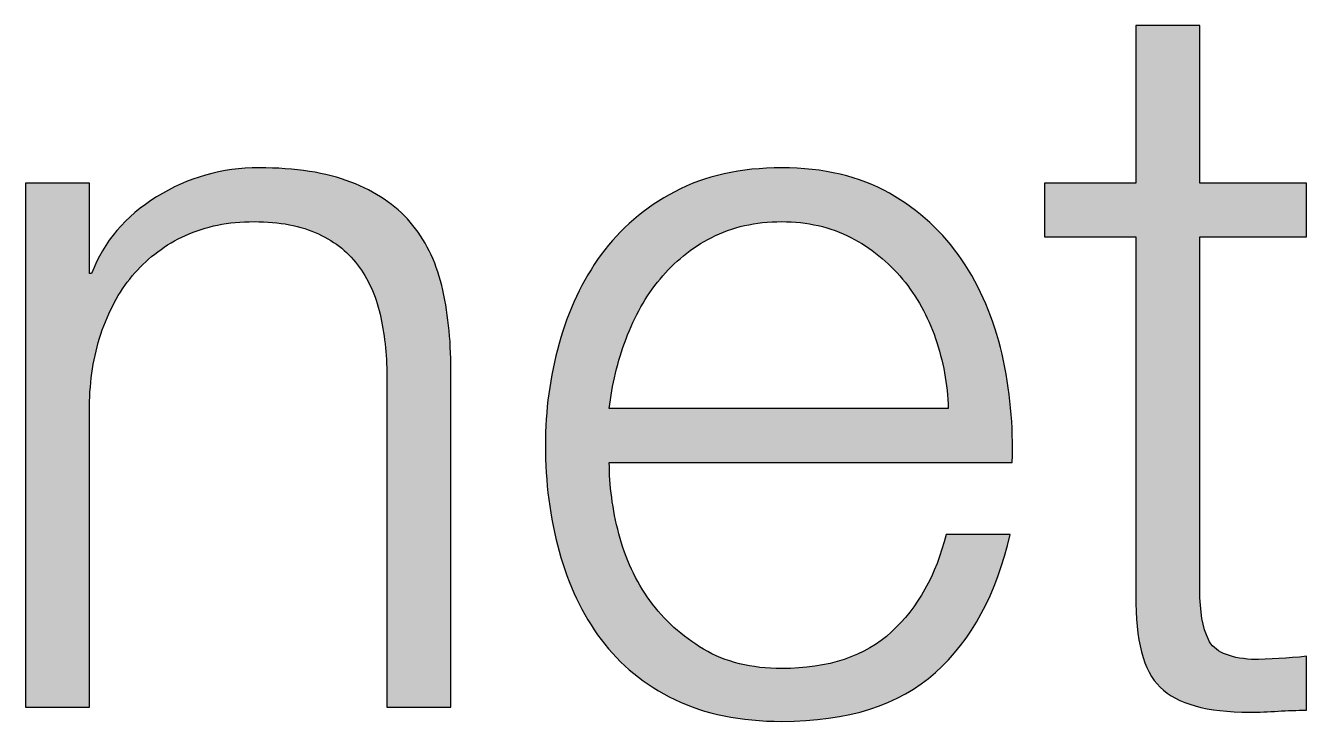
# Paper-space layout 'A3mask' of a CAD drawing. Extents: x 0 to 394, y 0 to 277.
# Drawn here: x 340.533 to 342.931, y 24.109 to 25.411 of the extents above; entities that cross this region are included whole.
import ezdxf
from ezdxf.enums import TextEntityAlignment as Align

# ---------------------------------------------------------------- set-up
doc = ezdxf.new("R2010")
doc.units = 0
doc.layers.get('0').update_dxf_attribs({"linetype": 'CONTINUOUS'})
doc.layers.get('Defpoints').update_dxf_attribs({"linetype": 'CONTINUOUS'})
doc.layers.add('JPP_Mask', color=7, linetype='CONTINUOUS')
doc.styles.add('JPP', font='arial.ttf')

# ---------------------------------------------------------------- blocks, each defined once
blk = doc.blocks.new('A3mask')
at = {"true_color": 0x004a91}
h = blk.add_hatch(color=154, dxfattribs=at)
edge = h.paths.add_edge_path()
edge.add_spline(control_points=[(342.7318, 25.1161), (342.7318, 25.1161), (342.7318, 25.1345), (342.7318, 25.1621)], knot_values=[17.749945, 17.749945, 17.749945, 17.749945, 17.99994, 17.99994, 17.99994, 17.99994], degree=3, periodic=0)
edge.add_spline(control_points=[(342.7318, 25.1621), (342.7318, 25.1897), (342.7318, 25.2266), (342.7318, 25.2634)], knot_values=[17.49995, 17.49995, 17.49995, 17.49995, 17.749945, 17.749945, 17.749945, 17.749945], degree=3, periodic=0)
edge.add_spline(control_points=[(342.7318, 25.2634), (342.7318, 25.2818), (342.7318, 25.3002), (342.7318, 25.3175)], knot_values=[17.374952, 17.374952, 17.374952, 17.374952, 17.49995, 17.49995, 17.49995, 17.49995], degree=3, periodic=0)
edge.add_spline(control_points=[(342.7318, 25.3175), (342.7318, 25.3347), (342.7318, 25.3508), (342.7318, 25.3646)], knot_values=[17.249955, 17.249955, 17.249955, 17.249955, 17.374952, 17.374952, 17.374952, 17.374952], degree=3, periodic=0)
edge.add_spline(control_points=[(342.7318, 25.3646), (342.7318, 25.3715), (342.7318, 25.3779), (342.7318, 25.3835)], knot_values=[17.187456, 17.187456, 17.187456, 17.187456, 17.249955, 17.249955, 17.249955, 17.249955], degree=3, periodic=0)
edge.add_spline(control_points=[(342.7318, 25.3835), (342.7318, 25.3891), (342.7318, 25.394), (342.7318, 25.398)], knot_values=[17.124958, 17.124958, 17.124958, 17.124958, 17.187456, 17.187456, 17.187456, 17.187456], degree=3, periodic=0)
edge.add_spline(control_points=[(342.7318, 25.398), (342.7318, 25.4), (342.7318, 25.4018), (342.7318, 25.4034)], knot_values=[17.093708, 17.093708, 17.093708, 17.093708, 17.124958, 17.124958, 17.124958, 17.124958], degree=3, periodic=0)
edge.add_spline(control_points=[(342.7318, 25.4106), (342.7318, 25.4106), (342.7318, 25.4106), (342.7318, 25.4106), (342.7318, 25.4106), (342.7318, 25.4106), (342.7318, 25.4106)], knot_values=[16.999959, 16.999959, 16.999959, 16.999959, 17, 17, 17, 17.000692, 17.000692, 17.000692, 17.000692], degree=3, periodic=0)
edge.add_spline(control_points=[(342.7318, 25.4106), (342.7318, 25.4106), (342.7243, 25.4106), (342.7131, 25.4106)], knot_values=[16.749965, 16.749965, 16.749965, 16.749965, 16.999959, 16.999959, 16.999959, 16.999959], degree=3, periodic=0)
edge.add_spline(control_points=[(342.7131, 25.4106), (342.7019, 25.4106), (342.6869, 25.4106), (342.672, 25.4106)], knot_values=[16.49997, 16.49997, 16.49997, 16.49997, 16.749965, 16.749965, 16.749965, 16.749965], degree=3, periodic=0)
edge.add_spline(control_points=[(342.672, 25.4106), (342.6645, 25.4106), (342.657, 25.4106), (342.65, 25.4106)], knot_values=[16.374972, 16.374972, 16.374972, 16.374972, 16.49997, 16.49997, 16.49997, 16.49997], degree=3, periodic=0)
edge.add_spline(control_points=[(342.65, 25.4106), (342.643, 25.4106), (342.6364, 25.4106), (342.6308, 25.4106)], knot_values=[16.249975, 16.249975, 16.249975, 16.249975, 16.374972, 16.374972, 16.374972, 16.374972], degree=3, periodic=0)
edge.add_spline(control_points=[(342.6308, 25.4106), (342.628, 25.4106), (342.6254, 25.4106), (342.6232, 25.4106)], knot_values=[16.187476, 16.187476, 16.187476, 16.187476, 16.249975, 16.249975, 16.249975, 16.249975], degree=3, periodic=0)
edge.add_spline(control_points=[(342.6121, 25.4106), (342.6121, 25.4106), (342.6121, 25.4106), (342.6121, 25.4106), (342.6121, 25.4106), (342.6121, 25.4106), (342.6121, 25.4106)], knot_values=[15.99998, 15.99998, 15.99998, 15.99998, 16, 16, 16, 16.001445, 16.001445, 16.001445, 16.001445], degree=3, periodic=0)
edge.add_spline(control_points=[(342.6121, 25.4106), (342.6121, 25.4106), (342.6121, 25.337), (342.6121, 25.2634)], knot_values=[15.49999, 15.49999, 15.49999, 15.49999, 15.99998, 15.99998, 15.99998, 15.99998], degree=3, periodic=0)
edge.add_spline(control_points=[(342.6121, 25.2634), (342.6121, 25.1897), (342.6121, 25.1161), (342.6121, 25.1161), (342.6121, 25.1161), (342.6121, 25.1161), (342.6121, 25.1161)], knot_values=[14.999023, 14.999023, 14.999023, 14.999023, 15.499013, 15.499013, 15.499013, 15.49999, 15.49999, 15.49999, 15.49999], degree=3, periodic=0)
edge.add_spline(control_points=[(342.6048, 25.1161), (342.6024, 25.1161), (342.5996, 25.1161), (342.5963, 25.1161)], knot_values=[14.812504, 14.812504, 14.812504, 14.812504, 14.875002, 14.875002, 14.875002, 14.875002], degree=3, periodic=0)
edge.add_spline(control_points=[(342.5963, 25.1161), (342.5931, 25.1161), (342.5894, 25.1161), (342.5854, 25.1161)], knot_values=[14.750005, 14.750005, 14.750005, 14.750005, 14.812504, 14.812504, 14.812504, 14.812504], degree=3, periodic=0)
edge.add_spline(control_points=[(342.5854, 25.1161), (342.5774, 25.1161), (342.568, 25.1161), (342.558, 25.1161)], knot_values=[14.625008, 14.625008, 14.625008, 14.625008, 14.750005, 14.750005, 14.750005, 14.750005], degree=3, periodic=0)
edge.add_spline(control_points=[(342.558, 25.1161), (342.5479, 25.1161), (342.5372, 25.1161), (342.5265, 25.1161)], knot_values=[14.50001, 14.50001, 14.50001, 14.50001, 14.625008, 14.625008, 14.625008, 14.625008], degree=3, periodic=0)
edge.add_spline(control_points=[(342.5265, 25.1161), (342.5051, 25.1161), (342.4837, 25.1161), (342.4677, 25.1161)], knot_values=[14.250015, 14.250015, 14.250015, 14.250015, 14.50001, 14.50001, 14.50001, 14.50001], degree=3, periodic=0)
edge.add_spline(control_points=[(342.4677, 25.1161), (342.4516, 25.1161), (342.4409, 25.1161), (342.4409, 25.1161), (342.4409, 25.1161), (342.4409, 25.1161), (342.4409, 25.1161)], knot_values=[13.999043, 13.999043, 13.999043, 13.999043, 14.249058, 14.249058, 14.249058, 14.250015, 14.250015, 14.250015, 14.250015], degree=3, periodic=0)
edge.add_spline(control_points=[(342.4409, 25.1117), (342.4409, 25.1104), (342.4409, 25.1087), (342.4409, 25.1068)], knot_values=[13.812524, 13.812524, 13.812524, 13.812524, 13.875022, 13.875022, 13.875022, 13.875022], degree=3, periodic=0)
edge.add_spline(control_points=[(342.4409, 25.1003), (342.4409, 25.0956), (342.4409, 25.0901), (342.4409, 25.0842)], knot_values=[13.625027, 13.625027, 13.625027, 13.625027, 13.750025, 13.750025, 13.750025, 13.750025], degree=3, periodic=0)
edge.add_spline(control_points=[(342.4409, 25.0842), (342.4409, 25.0783), (342.4409, 25.072), (342.4409, 25.0657)], knot_values=[13.50003, 13.50003, 13.50003, 13.50003, 13.625027, 13.625027, 13.625027, 13.625027], degree=3, periodic=0)
edge.add_spline(control_points=[(342.4409, 25.0657), (342.4409, 25.0532), (342.4409, 25.0406), (342.4409, 25.0311)], knot_values=[13.250035, 13.250035, 13.250035, 13.250035, 13.50003, 13.50003, 13.50003, 13.50003], degree=3, periodic=0)
edge.add_spline(control_points=[(342.4409, 25.0311), (342.4409, 25.0217), (342.4409, 25.0154), (342.4409, 25.0154), (342.4409, 25.0154), (342.4409, 25.0154), (342.4409, 25.0154)], knot_values=[12.999063, 12.999063, 12.999063, 12.999063, 13.249098, 13.249098, 13.249098, 13.250035, 13.250035, 13.250035, 13.250035], degree=3, periodic=0)
edge.add_spline(control_points=[(342.4483, 25.0154), (342.4506, 25.0154), (342.4535, 25.0154), (342.4567, 25.0154)], knot_values=[12.812544, 12.812544, 12.812544, 12.812544, 12.875042, 12.875042, 12.875042, 12.875042], degree=3, periodic=0)
edge.add_spline(control_points=[(342.4567, 25.0154), (342.46, 25.0154), (342.4637, 25.0154), (342.4677, 25.0154)], knot_values=[12.750045, 12.750045, 12.750045, 12.750045, 12.812544, 12.812544, 12.812544, 12.812544], degree=3, periodic=0)
edge.add_spline(control_points=[(342.4677, 25.0154), (342.4757, 25.0154), (342.4851, 25.0154), (342.4951, 25.0154)], knot_values=[12.625048, 12.625048, 12.625048, 12.625048, 12.750045, 12.750045, 12.750045, 12.750045], degree=3, periodic=0)
edge.add_spline(control_points=[(342.4951, 25.0154), (342.5051, 25.0154), (342.5158, 25.0154), (342.5265, 25.0154)], knot_values=[12.50005, 12.50005, 12.50005, 12.50005, 12.625048, 12.625048, 12.625048, 12.625048], degree=3, periodic=0)
edge.add_spline(control_points=[(342.5265, 25.0154), (342.5479, 25.0154), (342.5693, 25.0154), (342.5854, 25.0154)], knot_values=[12.250055, 12.250055, 12.250055, 12.250055, 12.50005, 12.50005, 12.50005, 12.50005], degree=3, periodic=0)
edge.add_spline(control_points=[(342.5854, 25.0154), (342.6014, 25.0154), (342.6121, 25.0154), (342.6121, 25.0154), (342.6121, 25.0154), (342.6121, 25.0154), (342.6121, 25.0154)], knot_values=[11.999572, 11.999572, 11.999572, 11.999572, 12.249627, 12.249627, 12.249627, 12.250055, 12.250055, 12.250055, 12.250055], degree=3, periodic=0)
edge.add_spline(control_points=[(342.6121, 25.0111), (342.6121, 25.0102), (342.6121, 25.0091), (342.6121, 25.0079)], knot_values=[11.937561, 11.937561, 11.937561, 11.937561, 11.953186, 11.953186, 11.953186, 11.953186], degree=3, periodic=0)
edge.add_spline(control_points=[(342.6121, 25.0079), (342.6121, 25.0054), (342.6121, 25.0024), (342.6121, 24.9988)], knot_values=[11.906312, 11.906312, 11.906312, 11.906312, 11.937561, 11.937561, 11.937561, 11.937561], degree=3, periodic=0)
edge.add_spline(control_points=[(342.6121, 24.9988), (342.6121, 24.9953), (342.6121, 24.9912), (342.6121, 24.9866)], knot_values=[11.875062, 11.875062, 11.875062, 11.875062, 11.906312, 11.906312, 11.906312, 11.906312], degree=3, periodic=0)
edge.add_spline(control_points=[(342.6121, 24.9866), (342.6121, 24.9774), (342.6121, 24.9663), (342.6121, 24.9535)], knot_values=[11.812564, 11.812564, 11.812564, 11.812564, 11.875062, 11.875062, 11.875062, 11.875062], degree=3, periodic=0)
edge.add_spline(control_points=[(342.6121, 24.9535), (342.6121, 24.9408), (342.6121, 24.9264), (342.6121, 24.9106)], knot_values=[11.750065, 11.750065, 11.750065, 11.750065, 11.812564, 11.812564, 11.812564, 11.812564], degree=3, periodic=0)
edge.add_spline(control_points=[(342.6121, 24.9106), (342.6121, 24.8792), (342.6121, 24.8425), (342.6121, 24.8032)], knot_values=[11.625068, 11.625068, 11.625068, 11.625068, 11.750065, 11.750065, 11.750065, 11.750065], degree=3, periodic=0)
edge.add_spline(control_points=[(342.6121, 24.8032), (342.6121, 24.7639), (342.6121, 24.722), (342.6121, 24.6801)], knot_values=[11.50007, 11.50007, 11.50007, 11.50007, 11.625068, 11.625068, 11.625068, 11.625068], degree=3, periodic=0)
edge.add_spline(control_points=[(342.6121, 24.6801), (342.6121, 24.5962), (342.6121, 24.5124), (342.6121, 24.4495)], knot_values=[11.250075, 11.250075, 11.250075, 11.250075, 11.50007, 11.50007, 11.50007, 11.50007], degree=3, periodic=0)
edge.add_spline(control_points=[(342.6121, 24.4495), (342.6121, 24.3866), (342.6121, 24.3446), (342.6121, 24.3446), (342.6107, 24.2611), (342.626, 24.2038), (342.6576, 24.1728)], knot_values=[10, 10, 10, 10, 10.250075, 10.250075, 10.250075, 11.250075, 11.250075, 11.250075, 11.250075], degree=3, periodic=0)
edge.add_spline(control_points=[(342.6576, 24.1728), (342.6894, 24.1417), (342.745, 24.1261), (342.8248, 24.1261)], knot_values=[9, 9, 9, 9, 10, 10, 10, 10], degree=3, periodic=0)
edge.add_spline(control_points=[(342.8248, 24.1261), (342.8427, 24.1261), (342.8603, 24.1268), (342.8782, 24.128)], knot_values=[8, 8, 8, 8, 9, 9, 9, 9], degree=3, periodic=0)
edge.add_spline(control_points=[(342.8782, 24.128), (342.8958, 24.1294), (342.9134, 24.1298), (342.9313, 24.1298)], knot_values=[7, 7, 7, 7, 8, 8, 8, 8], degree=3, periodic=0)
edge.add_spline(control_points=[(342.9313, 24.1298), (342.9313, 24.1298), (342.9313, 24.2307), (342.9313, 24.2307), (342.8969, 24.2268), (342.8629, 24.2249), (342.8288, 24.2249)], knot_values=[5, 5, 5, 5, 6, 6, 6, 7, 7, 7, 7], degree=3, periodic=0)
edge.add_spline(control_points=[(342.8288, 24.2249), (342.7856, 24.2275), (342.7587, 24.2398), (342.7478, 24.262)], knot_values=[4, 4, 4, 4, 5, 5, 5, 5], degree=3, periodic=0)
edge.add_spline(control_points=[(342.7478, 24.262), (342.7371, 24.2841), (342.7318, 24.3149), (342.7318, 24.3541)], knot_values=[3, 3, 3, 3, 4, 4, 4, 4], degree=3, periodic=0)
edge.add_spline(control_points=[(342.7318, 24.3541), (342.7318, 24.3541), (342.7318, 25.0154), (342.7318, 25.0154), (342.7318, 25.0154), (342.7817, 25.0154), (342.8315, 25.0154)], knot_values=[1.5, 1.5, 1.5, 1.5, 2.5, 2.5, 2.5, 3, 3, 3, 3], degree=3, periodic=0)
edge.add_spline(control_points=[(342.8315, 25.0154), (342.8814, 25.0154), (342.9313, 25.0154), (342.9313, 25.0154), (342.9313, 25.0154), (342.9313, 25.0406), (342.9313, 25.0657)], knot_values=[0.5, 0.5, 0.5, 0.5, 1, 1, 1, 1.5, 1.5, 1.5, 1.5], degree=3, periodic=0)
edge.add_spline(control_points=[(342.9313, 25.0657), (342.9313, 25.0909), (342.9313, 25.1161), (342.9313, 25.1161), (342.9313, 25.1161), (342.9188, 25.1161), (342.9001, 25.1161)], knot_values=[18.749925, 18.749925, 18.749925, 18.749925, 19.249925, 19.249925, 19.249925, 19.5, 19.5, 19.5, 19.5], degree=3, periodic=0)
edge.add_spline(control_points=[(342.9001, 25.1161), (342.8814, 25.1161), (342.8565, 25.1161), (342.8315, 25.1161)], knot_values=[18.49993, 18.49993, 18.49993, 18.49993, 18.749925, 18.749925, 18.749925, 18.749925], degree=3, periodic=0)
edge.add_spline(control_points=[(342.8315, 25.1161), (342.8191, 25.1161), (342.8066, 25.1161), (342.7949, 25.1161)], knot_values=[18.374932, 18.374932, 18.374932, 18.374932, 18.49993, 18.49993, 18.49993, 18.49993], degree=3, periodic=0)
edge.add_spline(control_points=[(342.7949, 25.1161), (342.7832, 25.1161), (342.7723, 25.1161), (342.763, 25.1161)], knot_values=[18.249935, 18.249935, 18.249935, 18.249935, 18.374932, 18.374932, 18.374932, 18.374932], degree=3, periodic=0)
edge.add_spline(control_points=[(342.763, 25.1161), (342.7583, 25.1161), (342.754, 25.1161), (342.7502, 25.1161)], knot_values=[18.187436, 18.187436, 18.187436, 18.187436, 18.249935, 18.249935, 18.249935, 18.249935], degree=3, periodic=0)
edge.add_spline(control_points=[(342.7502, 25.1161), (342.7464, 25.1161), (342.7431, 25.1161), (342.7404, 25.1161)], knot_values=[18.124938, 18.124938, 18.124938, 18.124938, 18.187436, 18.187436, 18.187436, 18.187436], degree=3, periodic=0)
edge.add_spline(control_points=[(342.7331, 25.1161), (342.7328, 25.1161), (342.7326, 25.1161), (342.7324, 25.1161)], knot_values=[18.031189, 18.031189, 18.031189, 18.031189, 18.046814, 18.046814, 18.046814, 18.046814], degree=3, periodic=0)
edge.add_spline(control_points=[(342.7324, 25.1161), (342.7323, 25.1161), (342.7322, 25.1161), (342.7321, 25.1161)], knot_values=[18.023377, 18.023377, 18.023377, 18.023377, 18.031189, 18.031189, 18.031189, 18.031189], degree=3, periodic=0)
edge.add_spline(control_points=[(342.7321, 25.1161), (342.7321, 25.1161), (342.732, 25.1161), (342.7319, 25.1161)], knot_values=[18.015565, 18.015565, 18.015565, 18.015565, 18.023377, 18.023377, 18.023377, 18.023377], degree=3, periodic=0)
edge.add_spline(control_points=[(342.7319, 25.1161), (342.7319, 25.1161), (342.7319, 25.1161), (342.7319, 25.1161)], knot_values=[18.011659, 18.011659, 18.011659, 18.011659, 18.015565, 18.015565, 18.015565, 18.015565], degree=3, periodic=0)
edge.add_spline(control_points=[(342.7319, 25.1161), (342.7319, 25.1161), (342.7319, 25.1161), (342.7318, 25.1161)], knot_values=[18.007752, 18.007752, 18.007752, 18.007752, 18.011659, 18.011659, 18.011659, 18.011659], degree=3, periodic=0)
edge.add_spline(control_points=[(342.7318, 25.1161), (342.7318, 25.1161), (342.7318, 25.1161), (342.7318, 25.1161)], knot_values=[18.005799, 18.005799, 18.005799, 18.005799, 18.007752, 18.007752, 18.007752, 18.007752], degree=3, periodic=0)
edge.add_spline(control_points=[(342.7318, 25.1161), (342.7318, 25.1161), (342.7318, 25.1161), (342.7318, 25.1161)], knot_values=[18.003846, 18.003846, 18.003846, 18.003846, 18.005799, 18.005799, 18.005799, 18.005799], degree=3, periodic=0)
edge.add_spline(control_points=[(342.7318, 25.1161), (342.7318, 25.1161), (342.7318, 25.1161), (342.7318, 25.1161)], knot_values=[18.00287, 18.00287, 18.00287, 18.00287, 18.003846, 18.003846, 18.003846, 18.003846], degree=3, periodic=0)
edge.add_spline(control_points=[(342.7318, 25.1161), (342.7318, 25.1161), (342.7318, 25.1161), (342.7318, 25.1161)], knot_values=[18.001893, 18.001893, 18.001893, 18.001893, 18.00287, 18.00287, 18.00287, 18.00287], degree=3, periodic=0)
edge.add_spline(control_points=[(342.7318, 25.1161), (342.7318, 25.1161), (342.7318, 25.1161), (342.7318, 25.1161)], knot_values=[18.001405, 18.001405, 18.001405, 18.001405, 18.001893, 18.001893, 18.001893, 18.001893], degree=3, periodic=0)
edge.add_spline(control_points=[(342.7318, 25.1161), (342.7318, 25.1161), (342.7318, 25.1161), (342.7318, 25.1161), (342.7318, 25.1161), (342.7318, 25.1161), (342.7318, 25.1161)], knot_values=[17.99994, 17.99994, 17.99994, 17.99994, 18.001345, 18.001345, 18.001345, 18.001405, 18.001405, 18.001405, 18.001405], degree=3, periodic=0)
h = blk.add_hatch(color=154, dxfattribs=at)
edge = h.paths.add_edge_path()
edge.add_spline(control_points=[(340.6529, 24.6182), (340.6529, 24.6719), (340.6529, 24.7076), (340.6529, 24.7076), (340.6543, 24.7556), (340.6622, 24.8004), (340.6768, 24.8414)], knot_values=[18, 18, 18, 18, 18.250035, 18.250035, 18.250035, 19.250035, 19.250035, 19.250035, 19.250035], degree=3, periodic=0)
edge.add_spline(control_points=[(340.6768, 24.8414), (340.6914, 24.8827), (340.7116, 24.9182), (340.7375, 24.9479), (340.7635, 24.9776), (340.7951, 25.001), (340.8326, 25.0182)], knot_values=[16, 16, 16, 16, 17, 17, 17, 18, 18, 18, 18], degree=3, periodic=0)
edge.add_spline(control_points=[(340.8326, 25.0182), (340.87, 25.0354), (340.9127, 25.0439), (340.9609, 25.0439)], knot_values=[15, 15, 15, 15, 16, 16, 16, 16], degree=3, periodic=0)
edge.add_spline(control_points=[(340.9609, 25.0439), (341.0089, 25.0439), (341.049, 25.0363), (341.0815, 25.021)], knot_values=[14, 14, 14, 14, 15, 15, 15, 15], degree=3, periodic=0)
edge.add_spline(control_points=[(341.0815, 25.021), (341.1138, 25.0059), (341.1395, 24.985), (341.1583, 24.9584)], knot_values=[13, 13, 13, 13, 14, 14, 14, 14], degree=3, periodic=0)
edge.add_spline(control_points=[(341.1583, 24.9584), (341.1773, 24.9317), (341.1908, 24.9004), (341.1984, 24.8644)], knot_values=[12, 12, 12, 12, 13, 13, 13, 13], degree=3, periodic=0)
edge.add_spline(control_points=[(341.1984, 24.8644), (341.2058, 24.8282), (341.2098, 24.7893), (341.2098, 24.7475)], knot_values=[11, 11, 11, 11, 12, 12, 12, 12], degree=3, periodic=0)
edge.add_spline(control_points=[(341.2098, 24.7475), (341.2098, 24.7475), (341.2098, 24.1356), (341.2098, 24.1356), (341.2098, 24.1356), (341.2397, 24.1356), (341.2696, 24.1356)], knot_values=[9.5, 9.5, 9.5, 9.5, 10.5, 10.5, 10.5, 11, 11, 11, 11], degree=3, periodic=0)
edge.add_spline(control_points=[(341.2696, 24.1356), (341.2995, 24.1356), (341.3295, 24.1356), (341.3295, 24.1356), (341.3295, 24.1356), (341.3295, 24.2934), (341.3295, 24.4511)], knot_values=[8.5, 8.5, 8.5, 8.5, 9, 9, 9, 9.5, 9.5, 9.5, 9.5], degree=3, periodic=0)
edge.add_spline(control_points=[(341.3295, 24.4511), (341.3295, 24.6088), (341.3295, 24.7665), (341.3295, 24.7665), (341.3295, 24.8247), (341.3237, 24.8774), (341.3123, 24.9243), (341.3009, 24.9711), (341.2812, 25.0105), (341.2534, 25.043)], knot_values=[6, 6, 6, 6, 6.5, 6.5, 6.5, 7.5, 7.5, 7.5, 8.5, 8.5, 8.5, 8.5], degree=3, periodic=0)
edge.add_spline(control_points=[(341.2534, 25.043), (341.2255, 25.0753), (341.1884, 25.1003), (341.1423, 25.1179)], knot_values=[5, 5, 5, 5, 6, 6, 6, 6], degree=3, periodic=0)
edge.add_spline(control_points=[(341.1423, 25.1179), (341.0959, 25.1358), (341.0386, 25.1446), (340.9702, 25.1446)], knot_values=[4, 4, 4, 4, 5, 5, 5, 5], degree=3, periodic=0)
edge.add_spline(control_points=[(340.9702, 25.1446), (340.9006, 25.1446), (340.8366, 25.1265), (340.7784, 25.0903)], knot_values=[3, 3, 3, 3, 4, 4, 4, 4], degree=3, periodic=0)
edge.add_spline(control_points=[(340.7784, 25.0903), (340.7201, 25.0544), (340.6795, 25.0066), (340.6568, 24.947)], knot_values=[2, 2, 2, 2, 3, 3, 3, 3], degree=3, periodic=0)
edge.add_spline(control_points=[(340.6568, 24.947), (340.6568, 24.947), (340.6529, 24.947), (340.6529, 24.947)], knot_values=[1.00001, 1.00001, 1.00001, 1.00001, 2, 2, 2, 2], degree=3, periodic=0)
edge.add_spline(control_points=[(340.6529, 24.947), (340.6529, 24.947), (340.6529, 24.9893), (340.6529, 25.0315)], knot_values=[0.5, 0.5, 0.5, 0.5, 1, 1, 1, 1], degree=3, periodic=0)
edge.add_spline(control_points=[(340.6529, 25.0315), (340.6529, 25.0738), (340.6529, 25.1161), (340.6529, 25.1161), (340.6529, 25.1161), (340.6454, 25.1161), (340.6342, 25.1161)], knot_values=[22.749965, 22.749965, 22.749965, 22.749965, 23.249965, 23.249965, 23.249965, 23.5, 23.5, 23.5, 23.5], degree=3, periodic=0)
edge.add_spline(control_points=[(340.6342, 25.1161), (340.6229, 25.1161), (340.608, 25.1161), (340.593, 25.1161)], knot_values=[22.49997, 22.49997, 22.49997, 22.49997, 22.749965, 22.749965, 22.749965, 22.749965], degree=3, periodic=0)
edge.add_spline(control_points=[(340.593, 25.1161), (340.5855, 25.1161), (340.5781, 25.1161), (340.5711, 25.1161)], knot_values=[22.374972, 22.374972, 22.374972, 22.374972, 22.49997, 22.49997, 22.49997, 22.49997], degree=3, periodic=0)
edge.add_spline(control_points=[(340.5711, 25.1161), (340.564, 25.1161), (340.5575, 25.1161), (340.5519, 25.1161)], knot_values=[22.249975, 22.249975, 22.249975, 22.249975, 22.374972, 22.374972, 22.374972, 22.374972], degree=3, periodic=0)
edge.add_spline(control_points=[(340.5519, 25.1161), (340.5491, 25.1161), (340.5465, 25.1161), (340.5442, 25.1161)], knot_values=[22.187476, 22.187476, 22.187476, 22.187476, 22.249975, 22.249975, 22.249975, 22.249975], degree=3, periodic=0)
edge.add_spline(control_points=[(340.5332, 25.1161), (340.5332, 25.1161), (340.5332, 25.1161), (340.5332, 25.1161), (340.5332, 25.1161), (340.5332, 25.1161), (340.5332, 25.1161)], knot_values=[21.99998, 21.99998, 21.99998, 21.99998, 22, 22, 22, 22.001445, 22.001445, 22.001445, 22.001445], degree=3, periodic=0)
edge.add_spline(control_points=[(340.5332, 25.1161), (340.5332, 25.1161), (340.5332, 24.8709), (340.5332, 24.6258)], knot_values=[21.49999, 21.49999, 21.49999, 21.49999, 21.99998, 21.99998, 21.99998, 21.99998], degree=3, periodic=0)
edge.add_spline(control_points=[(340.5332, 24.6258), (340.5332, 24.3807), (340.5332, 24.1356), (340.5332, 24.1356), (340.5332, 24.1356), (340.5332, 24.1356), (340.5332, 24.1356)], knot_values=[20.999023, 20.999023, 20.999023, 20.999023, 21.499013, 21.499013, 21.499013, 21.49999, 21.49999, 21.49999, 21.49999], degree=3, periodic=0)
edge.add_spline(control_points=[(340.5383, 24.1356), (340.54, 24.1356), (340.542, 24.1356), (340.5442, 24.1356)], knot_values=[20.812504, 20.812504, 20.812504, 20.812504, 20.875002, 20.875002, 20.875002, 20.875002], degree=3, periodic=0)
edge.add_spline(control_points=[(340.5442, 24.1356), (340.5465, 24.1356), (340.5491, 24.1356), (340.5519, 24.1356)], knot_values=[20.750005, 20.750005, 20.750005, 20.750005, 20.812504, 20.812504, 20.812504, 20.812504], degree=3, periodic=0)
edge.add_spline(control_points=[(340.5519, 24.1356), (340.5575, 24.1356), (340.564, 24.1356), (340.5711, 24.1356)], knot_values=[20.625007, 20.625007, 20.625007, 20.625007, 20.750005, 20.750005, 20.750005, 20.750005], degree=3, periodic=0)
edge.add_spline(control_points=[(340.5711, 24.1356), (340.5781, 24.1356), (340.5856, 24.1356), (340.593, 24.1356)], knot_values=[20.50001, 20.50001, 20.50001, 20.50001, 20.625007, 20.625007, 20.625007, 20.625007], degree=3, periodic=0)
edge.add_spline(control_points=[(340.593, 24.1356), (340.608, 24.1356), (340.623, 24.1356), (340.6342, 24.1356)], knot_values=[20.250015, 20.250015, 20.250015, 20.250015, 20.50001, 20.50001, 20.50001, 20.50001], degree=3, periodic=0)
edge.add_spline(control_points=[(340.6342, 24.1356), (340.6454, 24.1356), (340.6529, 24.1356), (340.6529, 24.1356), (340.6529, 24.1356), (340.6529, 24.1356), (340.6529, 24.1356)], knot_values=[19.999532, 19.999532, 19.999532, 19.999532, 20.249547, 20.249547, 20.249547, 20.250015, 20.250015, 20.250015, 20.250015], degree=3, periodic=0)
edge.add_spline(control_points=[(340.6529, 24.1421), (340.6529, 24.1442), (340.6529, 24.1467), (340.6529, 24.1498)], knot_values=[19.906272, 19.906272, 19.906272, 19.906272, 19.937521, 19.937521, 19.937521, 19.937521], degree=3, periodic=0)
edge.add_spline(control_points=[(340.6529, 24.1498), (340.6529, 24.1528), (340.6529, 24.1563), (340.6529, 24.1602)], knot_values=[19.875023, 19.875023, 19.875023, 19.875023, 19.906272, 19.906272, 19.906272, 19.906272], degree=3, periodic=0)
edge.add_spline(control_points=[(340.6529, 24.1602), (340.6529, 24.168), (340.6529, 24.1775), (340.6529, 24.1884)], knot_values=[19.812524, 19.812524, 19.812524, 19.812524, 19.875023, 19.875023, 19.875023, 19.875023], degree=3, periodic=0)
edge.add_spline(control_points=[(340.6529, 24.1884), (340.6529, 24.1993), (340.6529, 24.2116), (340.6529, 24.225)], knot_values=[19.750025, 19.750025, 19.750025, 19.750025, 19.812524, 19.812524, 19.812524, 19.812524], degree=3, periodic=0)
edge.add_spline(control_points=[(340.6529, 24.225), (340.6529, 24.2518), (340.6529, 24.2831), (340.6529, 24.3166)], knot_values=[19.625028, 19.625028, 19.625028, 19.625028, 19.750025, 19.750025, 19.750025, 19.750025], degree=3, periodic=0)
edge.add_spline(control_points=[(340.6529, 24.3166), (340.6529, 24.3501), (340.6529, 24.3859), (340.6529, 24.4216)], knot_values=[19.50003, 19.50003, 19.50003, 19.50003, 19.625028, 19.625028, 19.625028, 19.625028], degree=3, periodic=0)
edge.add_spline(control_points=[(340.6529, 24.4216), (340.6529, 24.4931), (340.6529, 24.5646), (340.6529, 24.6182)], knot_values=[19.250035, 19.250035, 19.250035, 19.250035, 19.50003, 19.50003, 19.50003, 19.50003], degree=3, periodic=0)
h = blk.add_hatch(color=154, dxfattribs=at)
edge = h.paths.add_edge_path()
edge.add_spline(control_points=[(341.6261, 24.5935), (341.6261, 24.5935), (342.3804, 24.5935), (342.3804, 24.5935), (342.383, 24.6619), (342.3765, 24.7294), (342.3614, 24.796)], knot_values=[19, 19, 19, 19, 20, 20, 20, 21, 21, 21, 21], degree=3, periodic=0)
edge.add_spline(control_points=[(342.3614, 24.796), (342.3461, 24.8623), (342.321, 24.9212), (342.2862, 24.9727)], knot_values=[18, 18, 18, 18, 19, 19, 19, 19], degree=3, periodic=0)
edge.add_spline(control_points=[(342.2862, 24.9727), (342.2514, 25.024), (342.2062, 25.0655), (342.1505, 25.0971)], knot_values=[17, 17, 17, 17, 18, 18, 18, 18], degree=3, periodic=0)
edge.add_spline(control_points=[(342.1505, 25.0971), (342.0946, 25.1288), (342.0276, 25.1446), (341.949, 25.1446)], knot_values=[16, 16, 16, 16, 17, 17, 17, 17], degree=3, periodic=0)
edge.add_spline(control_points=[(341.949, 25.1446), (341.8717, 25.1446), (341.8049, 25.1298), (341.7486, 25.0998)], knot_values=[15, 15, 15, 15, 16, 16, 16, 16], degree=3, periodic=0)
edge.add_spline(control_points=[(341.7486, 25.0998), (341.6922, 25.0701), (341.6463, 25.0309), (341.6108, 24.9822)], knot_values=[14, 14, 14, 14, 15, 15, 15, 15], degree=3, periodic=0)
edge.add_spline(control_points=[(341.6108, 24.9822), (341.5753, 24.9333), (341.5491, 24.8779), (341.5319, 24.8159)], knot_values=[13, 13, 13, 13, 14, 14, 14, 14], degree=3, periodic=0)
edge.add_spline(control_points=[(341.5319, 24.8159), (341.5148, 24.7538), (341.5064, 24.6905), (341.5064, 24.626)], knot_values=[12, 12, 12, 12, 13, 13, 13, 13], degree=3, periodic=0)
edge.add_spline(control_points=[(341.5064, 24.626), (341.5064, 24.5562), (341.5148, 24.4901), (341.5319, 24.4272)], knot_values=[11, 11, 11, 11, 12, 12, 12, 12], degree=3, periodic=0)
edge.add_spline(control_points=[(341.5319, 24.4272), (341.5491, 24.3646), (341.5753, 24.3096), (341.6108, 24.262), (341.6463, 24.2145), (341.6922, 24.1772), (341.7486, 24.1498)], knot_values=[9, 9, 9, 9, 10, 10, 10, 11, 11, 11, 11], degree=3, periodic=0)
edge.add_spline(control_points=[(341.7486, 24.1498), (341.8049, 24.1226), (341.8717, 24.109), (341.949, 24.109)], knot_values=[8, 8, 8, 8, 9, 9, 9, 9], degree=3, periodic=0)
edge.add_spline(control_points=[(341.949, 24.109), (342.0731, 24.109), (342.1691, 24.1394), (342.2368, 24.2004)], knot_values=[7, 7, 7, 7, 8, 8, 8, 8], degree=3, periodic=0)
edge.add_spline(control_points=[(342.2368, 24.2004), (342.3046, 24.2611), (342.3512, 24.3472), (342.3765, 24.4587)], knot_values=[6, 6, 6, 6, 7, 7, 7, 7], degree=3, periodic=0)
edge.add_spline(control_points=[(342.3765, 24.4587), (342.3765, 24.4587), (342.2568, 24.4587), (342.2568, 24.4587), (342.2378, 24.3827), (342.2037, 24.3219), (342.1543, 24.2762)], knot_values=[4, 4, 4, 4, 5, 5, 5, 6, 6, 6, 6], degree=3, periodic=0)
edge.add_spline(control_points=[(342.1543, 24.2762), (342.1049, 24.2307), (342.0364, 24.2078), (341.949, 24.2078)], knot_values=[3, 3, 3, 3, 4, 4, 4, 4], degree=3, periodic=0)
edge.add_spline(control_points=[(341.949, 24.2078), (341.8922, 24.2078), (341.8432, 24.2198), (341.8026, 24.244)], knot_values=[2, 2, 2, 2, 3, 3, 3, 3], degree=3, periodic=0)
edge.add_spline(control_points=[(341.8026, 24.244), (341.7623, 24.2681), (341.7286, 24.2985), (341.702, 24.3351)], knot_values=[1, 1, 1, 1, 2, 2, 2, 2], degree=3, periodic=0)
edge.add_spline(control_points=[(341.702, 24.3351), (341.6755, 24.3718), (341.656, 24.4133), (341.644, 24.4597)], knot_values=[0, 0, 0, 0, 1, 1, 1, 1], degree=3, periodic=0)
edge.add_spline(control_points=[(341.644, 24.4597), (341.6319, 24.5058), (341.6261, 24.5506), (341.6261, 24.5935)], knot_values=[21, 21, 21, 21, 22, 22, 22, 22], degree=3, periodic=0)
edge = h.paths.add_edge_path(flags=16)
edge.add_spline(control_points=[(342.2607, 24.6942), (342.2607, 24.6942), (341.6261, 24.6942), (341.6261, 24.6942), (341.631, 24.7387), (341.6414, 24.7821), (341.6574, 24.8245)], knot_values=[6, 6, 6, 6, 7, 7, 7, 8, 8, 8, 8], degree=3, periodic=0)
edge.add_spline(control_points=[(341.6574, 24.8245), (341.6732, 24.867), (341.6945, 24.9043), (341.721, 24.9365)], knot_values=[5, 5, 5, 5, 6, 6, 6, 6], degree=3, periodic=0)
edge.add_spline(control_points=[(341.721, 24.9365), (341.7477, 24.9688), (341.7799, 24.9948), (341.8179, 25.0145)], knot_values=[4, 4, 4, 4, 5, 5, 5, 5], degree=3, periodic=0)
edge.add_spline(control_points=[(341.8179, 25.0145), (341.856, 25.034), (341.8996, 25.0439), (341.949, 25.0439)], knot_values=[3, 3, 3, 3, 4, 4, 4, 4], degree=3, periodic=0)
edge.add_spline(control_points=[(341.949, 25.0439), (341.9972, 25.0439), (342.0401, 25.034), (342.0782, 25.0145)], knot_values=[2, 2, 2, 2, 3, 3, 3, 3], degree=3, periodic=0)
edge.add_spline(control_points=[(342.0782, 25.0145), (342.1162, 24.9948), (342.1485, 24.9688), (342.1751, 24.9365), (342.2018, 24.9043), (342.2225, 24.8672), (342.2368, 24.8254)], knot_values=[0, 0, 0, 0, 1, 1, 1, 2, 2, 2, 2], degree=3, periodic=0)
edge.add_spline(control_points=[(342.2368, 24.8254), (342.2514, 24.7835), (342.2593, 24.7399), (342.2607, 24.6942)], knot_values=[8, 8, 8, 8, 9, 9, 9, 9], degree=3, periodic=0)
at = {"layer": 'Defpoints', "color": 154, "true_color": 0x004a91}
for points, knots in [([(342.9313, 25.1161), (342.9313, 25.1161), (342.9313, 25.0154), (342.9313, 25.0154), (342.9313, 25.0154), (342.7318, 25.0154), (342.7318, 25.0154), (342.7318, 25.0154), (342.7318, 24.3541), (342.7318, 24.3541), (342.7318, 24.3149), (342.7371, 24.2841), (342.7478, 24.262), (342.7587, 24.2398), (342.7856, 24.2275), (342.8288, 24.2249), (342.8629, 24.2249), (342.8969, 24.2268), (342.9313, 24.2307), (342.9313, 24.2307), (342.9313, 24.1298), (342.9313, 24.1298), (342.9134, 24.1298), (342.8958, 24.1294), (342.8782, 24.128), (342.8603, 24.1268), (342.8427, 24.1261), (342.8248, 24.1261), (342.745, 24.1261), (342.6894, 24.1417), (342.6576, 24.1728), (342.626, 24.2038), (342.6107, 24.2611), (342.6121, 24.3446), (342.6121, 24.3446), (342.6121, 25.0154), (342.6121, 25.0154), (342.6121, 25.0154), (342.4409, 25.0154), (342.4409, 25.0154), (342.4409, 25.0154), (342.4409, 25.1161), (342.4409, 25.1161), (342.4409, 25.1161), (342.6121, 25.1161), (342.6121, 25.1161), (342.6121, 25.1161), (342.6121, 25.4106), (342.6121, 25.4106), (342.6121, 25.4106), (342.7318, 25.4106), (342.7318, 25.4106), (342.7318, 25.4106), (342.7318, 25.1161), (342.7318, 25.1161), (342.7318, 25.1161), (342.9313, 25.1161), (342.9313, 25.1161)], [0, 0, 0, 0, 1, 1, 1, 2, 2, 2, 3, 3, 3, 4, 4, 4, 5, 5, 5, 6, 6, 6, 7, 7, 7, 8, 8, 8, 9, 9, 9, 10, 10, 10, 11, 11, 11, 12, 12, 12, 13, 13, 13, 14, 14, 14, 15, 15, 15, 16, 16, 16, 17, 17, 17, 18, 18, 18, 19, 19, 19, 19]), ([(340.6529, 25.1161), (340.6529, 25.1161), (340.6529, 24.947), (340.6529, 24.947), (340.6529, 24.947), (340.6568, 24.947), (340.6568, 24.947), (340.6795, 25.0066), (340.7201, 25.0544), (340.7784, 25.0903), (340.8366, 25.1265), (340.9006, 25.1446), (340.9702, 25.1446), (341.0386, 25.1446), (341.0959, 25.1358), (341.1423, 25.1179), (341.1884, 25.1003), (341.2255, 25.0753), (341.2534, 25.043), (341.2812, 25.0105), (341.3009, 24.9711), (341.3123, 24.9243), (341.3237, 24.8774), (341.3295, 24.8247), (341.3295, 24.7665), (341.3295, 24.7665), (341.3295, 24.1356), (341.3295, 24.1356), (341.3295, 24.1356), (341.2098, 24.1356), (341.2098, 24.1356), (341.2098, 24.1356), (341.2098, 24.7475), (341.2098, 24.7475), (341.2098, 24.7893), (341.2058, 24.8282), (341.1984, 24.8644), (341.1908, 24.9004), (341.1773, 24.9317), (341.1583, 24.9584), (341.1395, 24.985), (341.1138, 25.0059), (341.0815, 25.021), (341.049, 25.0363), (341.0089, 25.0439), (340.9609, 25.0439), (340.9127, 25.0439), (340.87, 25.0354), (340.8326, 25.0182), (340.7951, 25.001), (340.7635, 24.9776), (340.7375, 24.9479), (340.7116, 24.9182), (340.6914, 24.8827), (340.6768, 24.8414), (340.6622, 24.8004), (340.6543, 24.7556), (340.6529, 24.7076), (340.6529, 24.7076), (340.6529, 24.1356), (340.6529, 24.1356), (340.6529, 24.1356), (340.5332, 24.1356), (340.5332, 24.1356), (340.5332, 24.1356), (340.5332, 25.1161), (340.5332, 25.1161), (340.5332, 25.1161), (340.6529, 25.1161), (340.6529, 25.1161)], [0, 0, 0, 0, 1, 1, 1, 2, 2, 2, 3, 3, 3, 4, 4, 4, 5, 5, 5, 6, 6, 6, 7, 7, 7, 8, 8, 8, 9, 9, 9, 10, 10, 10, 11, 11, 11, 12, 12, 12, 13, 13, 13, 14, 14, 14, 15, 15, 15, 16, 16, 16, 17, 17, 17, 18, 18, 18, 19, 19, 19, 20, 20, 20, 21, 21, 21, 22, 22, 22, 23, 23, 23, 23]), ([(341.644, 24.4597), (341.656, 24.4133), (341.6755, 24.3718), (341.702, 24.3351), (341.7286, 24.2985), (341.7623, 24.2681), (341.8026, 24.244), (341.8432, 24.2198), (341.8922, 24.2078), (341.949, 24.2078), (342.0364, 24.2078), (342.1049, 24.2307), (342.1543, 24.2762), (342.2037, 24.3219), (342.2378, 24.3827), (342.2568, 24.4587), (342.2568, 24.4587), (342.3765, 24.4587), (342.3765, 24.4587), (342.3512, 24.3472), (342.3046, 24.2611), (342.2368, 24.2004), (342.1691, 24.1394), (342.0731, 24.109), (341.949, 24.109), (341.8717, 24.109), (341.8049, 24.1226), (341.7486, 24.1498), (341.6922, 24.1772), (341.6463, 24.2145), (341.6108, 24.262), (341.5753, 24.3096), (341.5491, 24.3646), (341.5319, 24.4272), (341.5148, 24.4901), (341.5064, 24.5562), (341.5064, 24.626), (341.5064, 24.6905), (341.5148, 24.7538), (341.5319, 24.8159), (341.5491, 24.8779), (341.5753, 24.9333), (341.6108, 24.9822), (341.6463, 25.0309), (341.6922, 25.0701), (341.7486, 25.0998), (341.8049, 25.1298), (341.8717, 25.1446), (341.949, 25.1446), (342.0276, 25.1446), (342.0946, 25.1288), (342.1505, 25.0971), (342.2062, 25.0655), (342.2514, 25.024), (342.2862, 24.9727), (342.321, 24.9212), (342.3461, 24.8623), (342.3614, 24.796), (342.3765, 24.7294), (342.383, 24.6619), (342.3804, 24.5935), (342.3804, 24.5935), (341.6261, 24.5935), (341.6261, 24.5935), (341.6261, 24.5506), (341.6319, 24.5058), (341.644, 24.4597)], [0, 0, 0, 0, 1, 1, 1, 2, 2, 2, 3, 3, 3, 4, 4, 4, 5, 5, 5, 6, 6, 6, 7, 7, 7, 8, 8, 8, 9, 9, 9, 10, 10, 10, 11, 11, 11, 12, 12, 12, 13, 13, 13, 14, 14, 14, 15, 15, 15, 16, 16, 16, 17, 17, 17, 18, 18, 18, 19, 19, 19, 20, 20, 20, 21, 21, 21, 22, 22, 22, 22]), ([(342.2368, 24.8254), (342.2225, 24.8672), (342.2018, 24.9043), (342.1751, 24.9365), (342.1485, 24.9688), (342.1162, 24.9948), (342.0782, 25.0145), (342.0401, 25.034), (341.9972, 25.0439), (341.949, 25.0439), (341.8996, 25.0439), (341.856, 25.034), (341.8179, 25.0145), (341.7799, 24.9948), (341.7477, 24.9688), (341.721, 24.9365), (341.6945, 24.9043), (341.6732, 24.867), (341.6574, 24.8245), (341.6414, 24.7821), (341.631, 24.7387), (341.6261, 24.6942), (341.6261, 24.6942), (342.2607, 24.6942), (342.2607, 24.6942), (342.2593, 24.7399), (342.2514, 24.7835), (342.2368, 24.8254)], [0, 0, 0, 0, 1, 1, 1, 2, 2, 2, 3, 3, 3, 4, 4, 4, 5, 5, 5, 6, 6, 6, 7, 7, 7, 8, 8, 8, 9, 9, 9, 9])]:
    blk.add_open_spline(points, degree=3, knots=knots, dxfattribs=at)
at = {"color": 7, "style": 'JPP'}
for tag, p in [('Client', (361.62, 56.35)), ('Project1', (361.62, 44.1)), ('Project2', (361.62, 40.425)), ('Project3', (361.62, 36.75)), ('Title1', (361.62, 28.175)), ('Title2', (361.62, 24.5)), ('Title3', (361.62, 20.825)), ('Status', (308.7, 3.675))]:
    blk.add_attdef(tag, text='', height=1.7, dxfattribs=at).set_placement(p, align=Align.MIDDLE_LEFT)
at = {"color": 2, "style": 'JPP'}
for tag, p in [('Scale', (322.175, 12.25)), ('Checked', (366.275, 12.25)), ('Drawn', (344.225, 12.25)), ('Date', (388.325, 12.25))]:
    blk.add_attdef(tag, text='', height=1, dxfattribs=at).set_placement(p, align=Align.MIDDLE_CENTER)
at = {"color": 6, "style": 'JPP'}
for tag, p in [('Ref', (352.8, 3.675)), ('DrgNo.', (373.38, 3.675))]:
    blk.add_attdef(tag, text='', height=2, dxfattribs=at).set_placement(p, align=Align.MIDDLE_LEFT)
blk.add_attdef('Rev', text='', height=2, dxfattribs=at).set_placement((390.1746, 3.675), align=Align.MIDDLE_CENTER)

psp = doc.layouts.new('A3mask')

# ---------------------------------------------------------------- block references
at = {"layer": 'JPP_Mask'}
psp.add_blockref('A3mask', (0, 0), dxfattribs=at)

doc.saveas('drawing.dxf')
